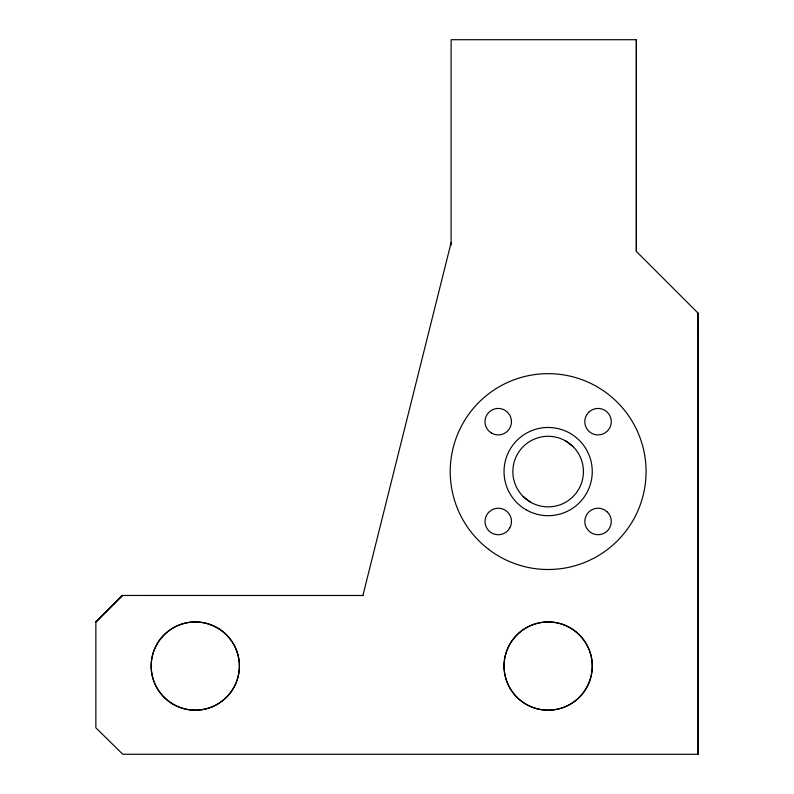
<?xml version="1.0" encoding="UTF-8"?>
<svg xmlns="http://www.w3.org/2000/svg" width="794" height="794" viewBox="0 0 794 794"><rect width="100%" height="100%" fill="white"/><g stroke="black" fill="none" stroke-linecap="round" stroke-linejoin="round"><path stroke-width="1.19" d="M451.111 245.247L451.111 39.71L636.381 39.72L636.371 251.45L698.134 313.213L698.134 754.3L122.772 754.26L95.866 727.8L95.866 621.94L122.296 595.46L363.066 595.5M698.095 754.27L698.095 313.173L698.134 330.512M362.888 595.5L451.121 242.627M565.794 441.027L573.099 446.635M523.196 496.538L530.501 502.145A35.283 35.283 0 0 0 583.431 471.586A35.283 35.283 0 0 0 530.501 441.027A35.283 35.283 0 0 0 530.501 502.145M636.341 39.7L636.351 251.43M588.672 412.304L586.577 415.054A13.23 13.23 0 0 0 604.661 433.127L607.4 431.023A13.23 13.23 0 0 0 607.4 412.314A13.23 13.23 0 0 0 588.682 412.314M509.698 528.089L507.604 530.849A13.23 13.23 0 0 1 488.896 530.849A13.23 13.23 0 0 1 488.886 512.13L491.625 510.026A13.23 13.23 0 0 1 509.708 528.109M122.345 595.5L95.876 621.97L122.345 595.5M607.41 512.12L604.651 510.006A13.23 13.23 0 0 0 586.577 528.079L588.701 530.839A13.23 13.23 0 0 0 607.4 530.819A13.23 13.23 0 0 0 607.4 512.11M491.615 433.147L488.866 431.033A13.23 13.23 0 0 1 488.866 412.314A13.23 13.23 0 0 1 507.574 412.314L509.688 415.064A13.23 13.23 0 0 1 491.605 433.127M526.085 509.778A44.107 44.107 0 0 0 592.255 471.576A44.107 44.107 0 0 0 526.085 433.385A44.107 44.107 0 0 0 526.085 509.778M488.538 549.269A97.92 97.92 0 0 0 645.234 484.35A97.92 97.92 0 0 0 510.661 381.12A97.92 97.92 0 0 0 488.538 549.269M516.954 697.251A44.107 44.107 0 0 0 590.756 677.481A44.107 44.107 0 0 0 536.734 623.469A44.107 44.107 0 0 0 516.954 697.251A44.107 44.107 0 0 0 590.756 677.49A44.107 44.107 0 0 0 536.734 623.459A44.107 44.107 0 0 0 516.963 697.261M164.09 697.251A44.107 44.107 0 0 0 237.882 677.481A44.107 44.107 0 0 0 183.861 623.469A44.107 44.107 0 0 0 164.09 697.251A44.107 44.107 0 0 0 237.882 677.49A44.107 44.107 0 0 0 183.861 623.459A44.107 44.107 0 0 0 164.09 697.261"/></g></svg>
